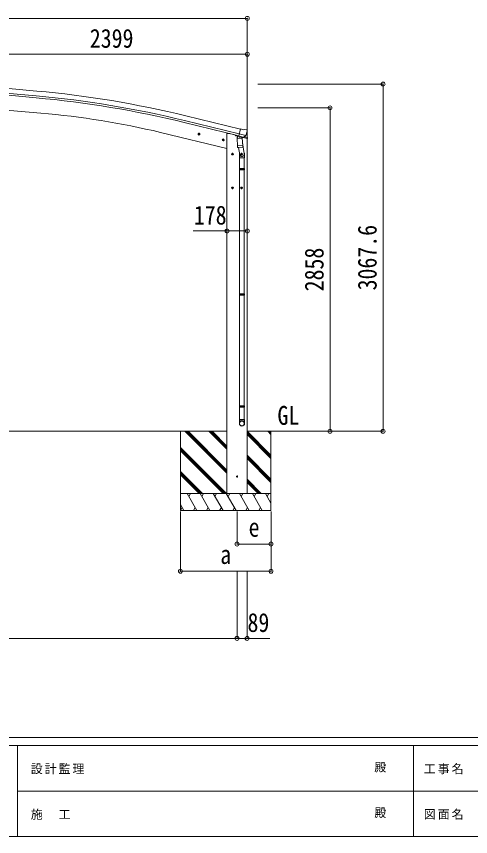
# Model space of a CAD drawing. Units: millimetres at full size, sheet at 1:35. Extents: x -9783 to 9892, y -6828 to 6752.
# Drawn here: x -3978 to 36, y -6828 to 419 of the extents above; entities that cross this region are included whole.
import ezdxf
from ezdxf.enums import TextEntityAlignment as Align

# ---------------------------------------------------------------- set-up
doc = ezdxf.new("R2010")
doc.units = ezdxf.units.MM
doc.header["$LTSCALE"] = 35
doc.header["$PDMODE"] = 32
doc.header["$PDSIZE"] = 35
for name, color, linetype, lineweight in [('0-0_0', 7, 'Continuous', 9), ('0-1_本体', 4, 'Continuous', 9), ('0-2_部品', 7, 'Continuous', 9), ('0-3_ELV2', 3, 'Continuous', 9), ('0-A_寸法', 6, 'Continuous', 9), ('F-0_240', 7, 'Continuous', 9)]:
    doc.layers.add(name, color=color, linetype=linetype, lineweight=lineweight)
doc.styles.add('ＭＳ ゴシック', font='')
doc.styles.get('ＭＳ ゴシック').set_extended_font_data('MS Gothic')

msp = doc.modelspace()

# ---------------------------------------------------------------- linework, layer by layer
at = {"layer": '0-0_0', "color": 6}
for p, q in [((-737.35, -3246.68), (-737.35, -179.08)), ((-1206.36, -388.68), (-1206.36, -3246.68))]:
    msp.add_line(p, q, dxfattribs=at)
at = {"layer": '0-0_0'}
for p, q in [((-2117.15, -3246.72), (-4703.6, -3246.72)), ((-2528.15, -3246.67), (-2528.15, -3946.67)), ((-2117.15, -3617.68), (-2488.16, -3246.67)), ((-2117.15, -3603.54), (-2474.02, -3246.67)), ((-2117.15, -3589.4), (-2459.88, -3246.67)), ((-2117.15, -3405.55), (-2276.03, -3246.67)), ((-2117.15, -3391.41), (-2261.89, -3246.67)), ((-2117.15, -3377.27), (-2247.75, -3246.67)), ((-1342.26, -3246.72), (-1939.15, -3246.72)), ((-1728.15, -3457.9), (-1939.15, -3246.9)), ((-1728.15, -3472.04), (-1939.15, -3261.04)), ((-1728.15, -3274.05), (-1755.53, -3246.67)), ((-1728.15, -3259.91), (-1741.39, -3246.67)), ((-1728.15, -3246.72), (-1728.15, -3946.67)), ((-1728.15, -3486.18), (-1939.15, -3275.19)), ((-2122.01, -3796.67), (-2528.15, -3390.53)), ((-2136.15, -3796.67), (-2528.15, -3404.68)), ((-2150.29, -3796.67), (-2528.15, -3418.82)), ((-1728.15, -3670.03), (-1939.15, -3459.03)), ((-1728.15, -3684.17), (-1939.15, -3473.18)), ((-1728.15, -3698.32), (-1939.15, -3487.32)), ((-2334.14, -3796.67), (-2528.15, -3602.66)), ((-2348.28, -3796.67), (-2528.15, -3616.81)), ((-2362.43, -3796.67), (-2528.15, -3630.95)), ((-1813.64, -3796.67), (-1939.15, -3671.16)), ((-1827.78, -3796.67), (-1939.15, -3685.31)), ((-1841.93, -3796.67), (-1939.15, -3699.45)), ((-2528.15, -3796.67), (-1728.15, -3796.67)), ((-2382.77, -3946.67), (-2469.37, -3796.67)), ((-2454.37, -3822.65), (-2439.37, -3796.67)), ((-2267.3, -3946.67), (-2353.9, -3796.67)), ((-2323.9, -3796.67), (-2338.9, -3822.65)), ((-2151.83, -3946.67), (-2238.43, -3796.67)), ((-2223.43, -3822.65), (-2208.43, -3796.67)), ((-2036.36, -3946.67), (-2122.96, -3796.67)), ((-2117.15, -3796.67), (-1939.15, -3796.67)), ((-2107.96, -3822.65), (-2092.96, -3796.67)), ((-1920.89, -3946.67), (-2007.49, -3796.67)), ((-1992.49, -3822.65), (-1977.49, -3796.67)), ((-1805.42, -3946.67), (-1892.02, -3796.67)), ((-1877.02, -3822.65), (-1862.02, -3796.67)), ((-1728.15, -3880.5), (-1776.55, -3796.67)), ((-1761.55, -3822.65), (-1746.55, -3796.67)), ((-2498.24, -3946.67), (-2528.15, -3894.86)), ((-2513.24, -3920.69), (-2528.15, -3946.52)), ((-1728.15, -3946.67), (-2528.15, -3946.67)), ((-2397.77, -3920.69), (-2412.76, -3946.67)), ((-2282.3, -3920.69), (-2297.29, -3946.67)), ((-2166.83, -3920.69), (-2181.82, -3946.67)), ((-2051.36, -3920.69), (-2066.36, -3946.67)), ((-1935.89, -3920.69), (-1950.89, -3946.67)), ((-1820.42, -3920.69), (-1835.41, -3946.67))]:
    msp.add_line(p, q, dxfattribs=at)
msp.add_circle((-2028.15, -3646.67), 5, dxfattribs=at)
at = {"layer": '0-1_本体'}
for p, q in [((-3798.17, -240.12), (-4275.48, -196.8)), ((-3803.59, -299.87), (-4280.86, -256.56)), ((-3802.07, -283.16), (-4279.19, -239.85)), ((-4299.42, -388.34), (-3761.48, -435.41)), ((-2491.69, -500.94), (-2008.68, -618.44)), ((-1998.62, -576.52), (-2481.47, -458.95)), ((-2012.63, -634.87), (-2495.67, -517.24)), ((-2705.25, -605.48), (-2117.15, -746.67)), ((-2117.15, -616.67), (-2093.15, -616.67)), ((-2117.15, -616.67), (-2117.15, -3796.67)), ((-2041.14, -629.16), (-2093.15, -616.67)), ((-1939.15, -3796.67), (-1939.15, -660.12))]:
    msp.add_line(p, q, dxfattribs=at)
at = {"layer": '0-1_本体', "color": 6}
msp.add_line((-2115.47, -1476.86), (-1937.47, -1476.86), dxfattribs=at)
at = {"layer": '0-1_本体'}
for centre, radius, start, end in [((-4612.18, -9208.69), 8962.23, 76.31388, 84.81388), ((-4612.18, -9208.69), 9005.44, 76.31388, 84.81388), ((-4612.18, -9208.69), 8945.44, 76.31388, 84.81388), ((-4407.75, -7813.81), 7406.65, 76.7111, 84.99429)]:
    msp.add_arc(centre, radius, start, end, dxfattribs=at)
at = {"layer": '0-2_部品'}
for p, q in [((-1972.38, -581.81), (-1998.31, -575.59)), ((-1972.38, -581.81), (-1959.12, -579.11)), ((-1944.64, -582.3), (-1957.82, -579.14)), ((-2354.66, -622.91), (-2374.1, -618.24)), ((-2371.68, -618.82), (-2366.51, -613.38)), ((-2369.55, -626.02), (-2371.68, -618.82)), ((-2366.72, -630.3), (-2362.05, -610.85)), ((-2366.51, -613.38), (-2359.21, -615.13)), ((-2359.21, -615.13), (-2357.08, -622.33)), ((-2041.14, -627.92), (-2041.14, -631.69)), ((-2017.9, -641.21), (-2037.31, -636.55)), ((-2013.95, -636.87), (-2027.27, -652.18)), ((-2027.27, -652.18), (-2026.82, -658.53)), ((-2013.01, -636.8), (-2013.95, -636.87)), ((-2009.93, -639.27), (-2011.46, -638.9)), ((-1973.22, -648.08), (-2009.93, -639.27)), ((-1951.38, -633.43), (-2008.89, -619.63)), ((-2003.97, -641.1), (-2002.95, -655.7)), ((-1975.76, -650.09), (-2001.58, -656.53)), ((-1970.94, -648.91), (-1978.46, -647.11)), ((-1936.59, -660.73), (-1978.28, -650.72)), ((-1975.06, -648.31), (-1975.01, -649.05)), ((-1971.69, -648.45), (-1973.22, -648.08)), ((-1968.23, -648.34), (-1951.85, -633.85)), ((-1964.28, -644.83), (-1938.89, -650.92)), ((-1941.54, -584.55), (-1937.69, -590.85)), ((-1937.33, -593.13), (-1937.6, -594.28)), ((-2140.72, -674.27), (-2160.17, -669.6)), ((-2157.74, -670.18), (-2152.58, -664.74)), ((-2155.61, -677.38), (-2157.74, -670.18)), ((-2152.78, -681.66), (-2148.11, -662.21)), ((-2152.58, -664.74), (-2145.28, -666.49)), ((-2145.28, -666.49), (-2143.15, -673.69)), ((-2028.37, -658.63), (-1982.68, -655.44)), ((-2023.7, -725.47), (-2028.37, -658.63)), ((-2023.7, -725.47), (-1978.01, -722.28)), ((-1984.46, -652.26), (-1984.23, -655.55)), ((-1982.68, -655.44), (-1978.01, -722.28)), ((-1979.74, -697.51), (-1963.83, -793.68)), ((-1977.15, -734.74), (-1978.02, -722.28)), ((-1936.59, -653.84), (-1936.59, -660.73)), ((-2078.15, -796.91), (-2058.15, -796.91)), ((-2074.65, -793.16), (-2068.15, -789.41)), ((-2068.15, -806.91), (-2068.15, -786.91)), ((-2068.15, -789.41), (-2061.65, -793.16)), ((-2061.65, -793.16), (-2061.65, -800.67)), ((-2023.68, -725.47), (-2022.8, -738.17)), ((-1978.99, -736.88), (-2020.69, -739.8)), ((-2015.26, -739.42), (-2004.53, -803)), ((-2007.68, -796.19), (-2007.68, -830.84)), ((-1998.15, -796.91), (-1978.15, -796.91)), ((-1994.65, -793.16), (-1988.15, -789.41)), ((-1988.15, -806.91), (-1988.15, -786.91)), ((-1988.15, -789.41), (-1981.65, -793.16)), ((-1981.65, -793.16), (-1981.65, -800.67)), ((-1977.54, -736.1), (-1977.54, -736.1)), ((-1961.68, -830.84), (-1961.68, -796.49)), ((-2061.65, -800.67), (-2068.15, -804.42)), ((-2007.68, -830.84), (-1961.68, -830.84)), ((-2005.68, -830.84), (-2005.68, -924.84)), ((-1981.65, -800.67), (-1988.15, -804.42)), ((-1963.68, -830.84), (-1963.68, -924.84)), ((-2007.68, -926.84), (-2006.68, -924.84)), ((-2007.68, -926.84), (-1961.68, -926.84)), ((-2007.68, -926.84), (-2007.68, -934.84)), ((-2007.68, -934.84), (-1961.68, -934.84)), ((-2007.68, -934.84), (-2006.68, -936.84)), ((-2006.68, -924.84), (-1962.68, -924.84)), ((-2006.68, -936.84), (-1962.68, -936.84)), ((-2005.68, -936.84), (-2005.68, -2031.03)), ((-1963.68, -936.84), (-1963.68, -2031.03)), ((-1961.68, -926.84), (-1962.68, -924.84)), ((-2068.15, -1106.91), (-2068.15, -1086.91)), ((-1988.15, -1106.91), (-1988.15, -1086.91)), ((-2078.15, -1096.91), (-2058.15, -1096.91)), ((-2074.65, -1093.16), (-2068.15, -1089.41)), ((-2068.15, -1089.41), (-2061.65, -1093.16)), ((-2061.65, -1100.67), (-2068.15, -1104.42)), ((-2061.65, -1093.16), (-2061.65, -1100.67)), ((-1998.15, -1096.91), (-1978.15, -1096.91)), ((-1994.65, -1093.16), (-1988.15, -1089.41)), ((-1988.15, -1089.41), (-1981.65, -1093.16)), ((-1981.65, -1100.67), (-1988.15, -1104.42)), ((-1981.65, -1093.16), (-1981.65, -1100.67)), ((-2007.68, -2033.03), (-2006.68, -2031.03)), ((-2007.68, -2033.03), (-1961.68, -2033.03)), ((-2007.68, -2033.03), (-2007.68, -2041.03)), ((-2007.68, -2041.03), (-1961.68, -2041.03)), ((-2007.68, -2041.03), (-2006.68, -2043.03)), ((-2006.68, -2031.03), (-1962.68, -2031.03)), ((-2006.68, -2043.03), (-1962.68, -2043.03)), ((-2005.68, -2043.03), (-2005.68, -3021.22)), ((-1963.68, -2043.03), (-1963.68, -3021.22)), ((-1961.68, -2033.03), (-1962.68, -2031.03)), ((-2007.68, -3023.22), (-2006.68, -3021.22)), ((-2007.68, -3023.22), (-1961.68, -3023.22)), ((-2007.68, -3023.22), (-2007.68, -3031.22)), ((-2007.68, -3031.22), (-1961.68, -3031.22)), ((-2007.68, -3031.22), (-2006.68, -3033.22)), ((-2006.68, -3021.22), (-1962.68, -3021.22)), ((-2006.68, -3033.22), (-1962.68, -3033.22)), ((-2005.68, -3033.22), (-2005.68, -3143.22)), ((-1963.68, -3033.22), (-1963.68, -3143.22)), ((-1961.68, -3023.22), (-1962.68, -3021.22)), ((-2007.68, -3177.36), (-2007.68, -3143.22)), ((-2007.68, -3143.22), (-1961.68, -3143.22)), ((-1961.68, -3177.36), (-1961.68, -3143.22))]:
    msp.add_line(p, q, dxfattribs=at)
for points in [[(-2003.74, -641.04), (-2013.47, -638.7), (-1998.31, -575.59)], [(-2357.08, -622.33), (-2362.25, -627.77), (-2369.55, -626.02)], [(-2003.74, -641.04), (-2003.51, -641.19), (-1978.74, -647.13), (-1978.46, -647.11)], [(-1951.11, -632.86), (-1951.7, -633.7), (-1951.85, -633.85)], [(-2143.15, -673.69), (-2148.31, -679.13), (-2155.61, -677.38)], [(-2068.15, -804.42), (-2074.65, -800.67), (-2074.65, -793.16)], [(-1988.15, -804.42), (-1994.65, -800.67), (-1994.65, -793.16)], [(-1961.68, -926.84), (-1961.68, -934.84), (-1962.68, -936.84)], [(-2068.15, -1104.42), (-2074.65, -1100.67), (-2074.65, -1093.16)], [(-1988.15, -1104.42), (-1994.65, -1100.67), (-1994.65, -1093.16)], [(-1961.68, -2033.03), (-1961.68, -2041.03), (-1962.68, -2043.03)], [(-1961.68, -3023.22), (-1961.68, -3031.22), (-1962.68, -3033.22)]]:
    msp.add_lwpolyline(points, dxfattribs=at)
for centre, radius in [((-2364.38, -620.57), 8.5), ((-2364.38, -620.57), 7.7), ((-2364.38, -620.57), 6.5), ((-2150.45, -671.93), 8.5), ((-2150.45, -671.93), 7.7), ((-2150.45, -671.93), 6.5), ((-2068.15, -796.91), 8.5), ((-2068.15, -796.91), 7.7), ((-2068.15, -796.91), 6.5), ((-1988.15, -796.91), 8.5), ((-1988.15, -796.91), 7.7), ((-1988.15, -796.91), 6.5), ((-2068.15, -1096.91), 8.5), ((-2068.15, -1096.91), 7.7), ((-2068.15, -1096.91), 6.5), ((-1988.15, -1096.91), 8.5), ((-1988.15, -1096.91), 7.7), ((-1988.15, -1096.91), 6.5)]:
    msp.add_circle(centre, radius, dxfattribs=at)
at = {"layer": '0-2_部品', "color": 4}
msp.add_circle((-2028.15, -3646.67), 4.5, dxfattribs=at)
at = {"layer": '0-2_部品'}
for centre, radius, start, end in [((-1958.52, -582.05), 3, 76.5, 101.5), ((-2036.14, -631.69), 5, 180, 256.5), ((-2011.34, -638.42), 0.5, 221.23754, 256.5), ((-2004.57, -641.18), 0.604, 7.79405, 79.40158), ((-1976.01, -649.12), 1, 284, 4), ((-1974.56, -648.28), 0.5, 76.5, 184), ((-1971.58, -647.96), 0.5, 256.5, 291.76246), ((-2134.41, -547.03), 202.4, 334.90875, 346.5), ((-1945.81, -587.16), 5, 31.5, 76.5), ((-1939.59, -653.84), 3, 0, 76.5), ((-2001.93, -655.56), 1.03, 188.03431, 289.96103), ((-2020.83, -737.8), 2, 190.53157, 274), ((-1979.13, -734.88), 2, 274, 322.59038), ((-1979.09, -734.91), 1.95, 322.52234, 4.95983), ((-1991.68, -796.49), 30, 0, 2.54858)]:
    msp.add_arc(centre, radius, start, end, dxfattribs=at)
for centre, major_axis, ratio, start_param, end_param in [((-1970.24, -645.99), (0.73, -2.92), 0.997631, 5.8041905, 5.8929484), ((-1970.28, -645.86), (-2.63, 3.16), 0.650902, 2.1145521, 2.1873627), ((-1970.22, -646.09), (0.73, -2.92), 0.997631, 5.965759, 6.7621801), ((-1940.25, -592.41), (1.57, -2.57), 0.99628, 0.7835347, 1.5707963), ((-1984.68, -796.19), (-23, 0), 0.996195, 6.0000678, 10.0103449), ((-1984.68, -796.19), (-21, 0), 0.996195, 0.3319459, 3.3482706), ((-1984.68, -3175.62), (23, 0), 0.996195, 6.2831853, 9.424778), ((-1984.68, -3177.36), (23, 0), 0.996195, 6.2831853, 9.424778), ((-1984.68, -3177.36), (0, -23.43), 0.981806, 4.712389, 7.8539816)]:
    msp.add_ellipse(centre, major_axis=major_axis, ratio=ratio, start_param=start_param, end_param=end_param, dxfattribs=at)
msp.add_ellipse((-1984.68, -3177.36), major_axis=(-21, 0), ratio=0.996195, dxfattribs=at)
at = {"layer": '0-3_ELV2', "color": 6}
for p, q in [((-6662.32, -5076.83), (-2028.3, -5076.83)), ((-2028.3, -5076.83), (-1939.3, -5076.83))]:
    msp.add_line(p, q, dxfattribs=at)
at = {"layer": '0-A_寸法'}
for p, q in [((-6751.47, 401.68), (-1937.47, 401.68)), ((-1937.47, 401.68), (-1937.47, 85.06)), ((-1937.47, 85.06), (-4336.47, 85.06)), ((-1937.47, 85.06), (-1937.47, 85.06)), ((-1937.47, 85.06), (-1937.47, -896.88)), ((-737.35, -179.08), (-1843.62, -179.08)), ((-1206.36, -388.68), (-1843.62, -388.68)), ((-2115.47, -1476.86), (-2415.47, -1476.86)), ((-1206.36, -3246.68), (-1535.19, -3246.68)), ((-737.35, -3246.68), (-1206.36, -3246.68)), ((-2527.9, -4483.04), (-2527.9, -3954.1)), ((-2028.15, -4243.06), (-2028.15, -3954.1)), ((-1727.9, -4483.04), (-1727.9, -3954.1)), ((-1727.9, -4243.06), (-1727.9, -3954.1)), ((-2028.15, -4243.06), (-1727.9, -4243.06)), ((-1727.9, -4483.04), (-2527.9, -4483.04)), ((-2028.3, -5076.83), (-2028.3, -4483.04)), ((-1939.3, -5076.83), (-1939.3, -4483.04)), ((-1939.3, -5076.83), (-1739.3, -5076.83))]:
    msp.add_line(p, q, dxfattribs=at)
for p in [(-1937.47, 401.68), (-1937.47, 85.06), (-737.35, -179.08), (-1206.36, -388.68), (-2115.47, -1476.86), (-1937.47, -1476.86), (-1206.36, -3246.68), (-737.35, -3246.68), (-2028.15, -4243.06), (-1727.9, -4243.06), (-2527.9, -4483.04), (-1727.9, -4483.04), (-2028.3, -5076.83), (-1939.3, -5076.83)]:
    msp.add_point(p, dxfattribs=at)
at = {"layer": 'F-0_240', "color": 5}
for p, q in [((-9783.03, -5953.1), (9396.97, -5953.1)), ((-9783.03, -6023.1), (6285.75, -6023.1)), ((-3969.25, -6023.1), (-3969.25, -6828.1)), ((-469.25, -6023.1), (-469.25, -6828.1)), ((-3969.25, -6425.6), (3205.75, -6425.6)), ((-9783.03, -6828.1), (9396.97, -6828.1))]:
    msp.add_line(p, q, dxfattribs=at)

# ---------------------------------------------------------------- texts
at = {"layer": '0-0_0', "style": 'ＭＳ ゴシック', "width": 0.85}
msp.add_text('GL', height=166.8, dxfattribs=at).set_placement((-1670.57, -3239.74), align=Align.BOTTOM_LEFT)
at = {"layer": '0-A_寸法', "color": 7, "style": 'ＭＳ ゴシック', "width": 0.85}
for s, p in [('2399', (-3329.47, 92.06)), ('178', (-2409.85, -1469.86)), ('e', (-1926.02, -4228.69)), ('a', (-2176.02, -4468.67)), ('89', (-1935.55, -5069.83))]:
    msp.add_text(s, height=166.8, dxfattribs=at).set_placement(p, align=Align.BOTTOM_LEFT)
for s, p in [('3067.6', (-744.35, -2001.63)), ('2858', (-1213.36, -2010.18))]:
    msp.add_text(s, height=166.8, rotation=90, dxfattribs=at).set_placement(p, align=Align.BOTTOM_LEFT)
at = {"layer": 'F-0_240', "style": 'ＭＳ ゴシック'}
for p in [(-814.24, -6276.85), (-814.24, -6679.35)]:
    msp.add_text('殿', height=76.98, dxfattribs=at).set_placement(p, align=Align.BOTTOM_LEFT)
at = {"layer": 'F-0_240', "char_height": 76.98, "attachment_point": 7, "style": 'ＭＳ ゴシック'}
for s, insert in [('\\T1.17;設計監理', (-3851.04, -6276.85)), ('\\T1.17;工事名', (-376.96, -6276.85)), ('\\T1.17;施\u3000工', (-3851.04, -6679.35)), ('\\T1.17;図面名', (-376.96, -6679.35))]:
    msp.add_mtext(s, dxfattribs=dict(at, insert=insert))

doc.saveas('drawing.dxf')
